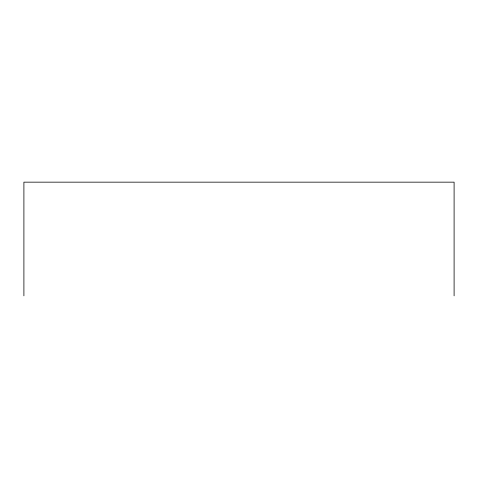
<?xml version="1.0" encoding="UTF-8"?>
<svg xmlns="http://www.w3.org/2000/svg" width="478" height="478" viewBox="0 0 478 478"><rect width="100%" height="100%" fill="white"/><g stroke="black" fill="none" stroke-linecap="round" stroke-linejoin="round"><path stroke-width="0.72" d="M454.1 295.84L454.1 182.16L23.9 182.16L23.9 295.84"/></g></svg>
